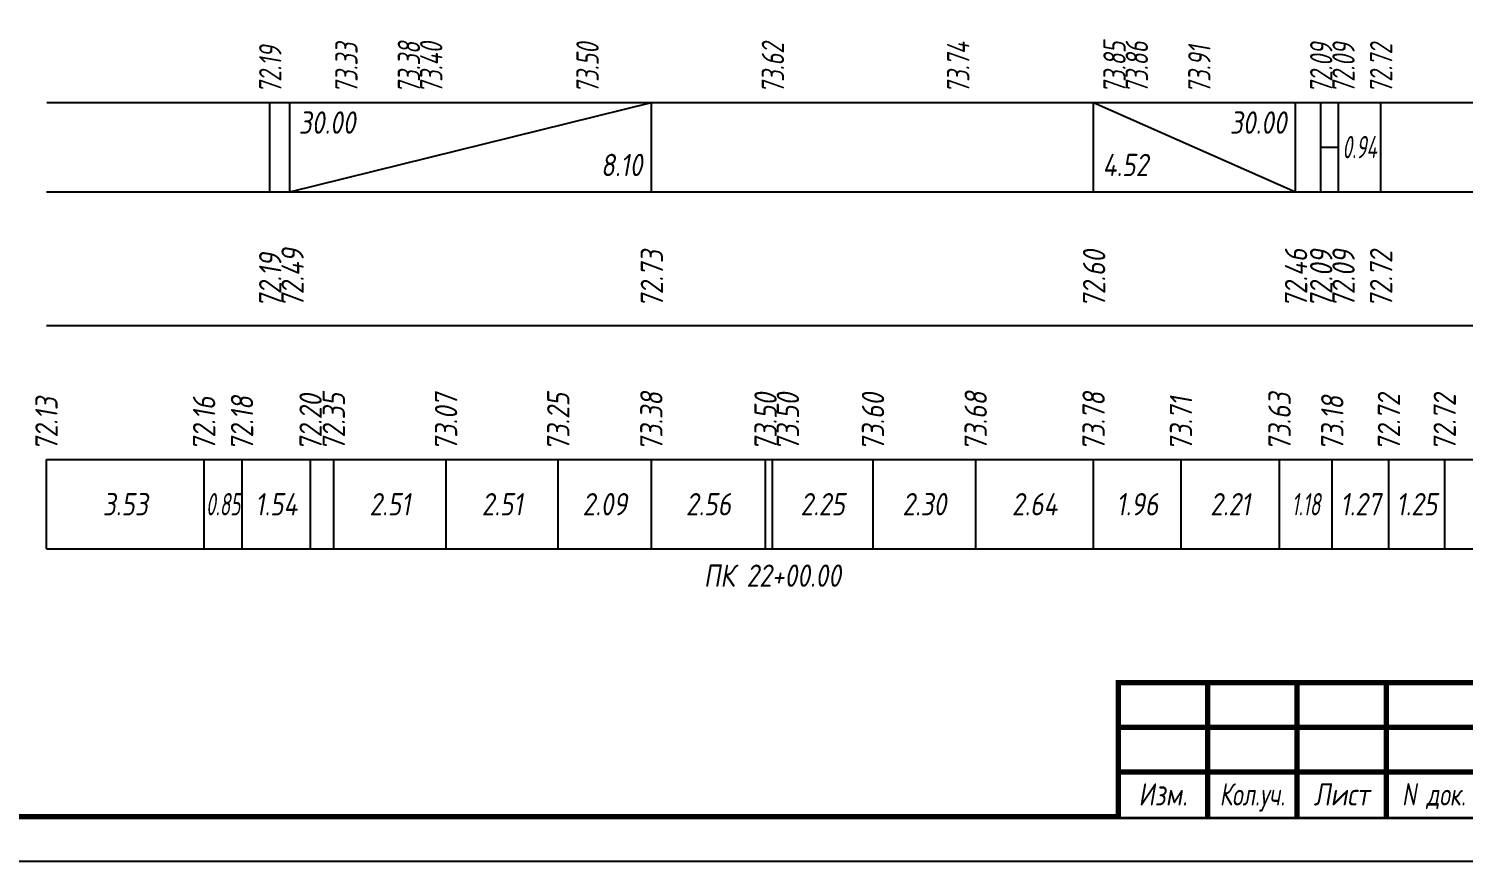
# Model space of a CAD drawing. Extents: x -717 to 1451, y -133302 to 233.
# Drawn here: x 78 to 238.6, y -34141.4 to -34048.2 of the extents above; entities that cross this region are included whole.
import ezdxf
from ezdxf.enums import TextEntityAlignment as Align

# ---------------------------------------------------------------- set-up
doc = ezdxf.new("R2010")
doc.units = 0
for name, color, linetype in [('Зарамочное оформление', 7, 'Continuous'), ('Код_510', 7, 'Continuous'), ('Код_514', 1, 'Continuous'), ('Код_516', 1, 'Continuous'), ('Подписи поперечников', 7, 'Continuous'), ('Таблица', 7, 'Continuous')]:
    doc.layers.add(name, color=color, linetype=linetype)
doc.styles.add('М', font='romand.shx', dxfattribs={"width": 0.8, "oblique": 10, "height": 2.5})

# ---------------------------------------------------------------- blocks, each defined once
blk = doc.blocks.new('Штамп')
at = {"linetype": 'Continuous'}
blk.add_wipeout([(199.95, -411.25), (384.95, -411.25), (384.95, -426.25), (199.95, -426.25)], dxfattribs=at).dxf.layer = 'Зарамочное оформление'
at = {"layer": 'Зарамочное оформление', "linetype": 'Continuous', "lineweight": -3, "const_width": 0.6, "flags": 128}
for points in [[(199.95, -426.25), (199.95, -411.25), (384.95, -411.25)], [(209.95, -411.25), (209.95, -426.25)], [(219.95, -411.25), (219.95, -426.25)], [(229.95, -411.25), (229.95, -426.25)], [(199.95, -416.25), (264.95, -416.25)], [(199.95, -421.25), (264.95, -421.25)]]:
    blk.add_lwpolyline(points, dxfattribs=at)
at = {"layer": 'Зарамочное оформление', "linetype": 'Continuous', "style": 'М', "oblique": 10}
for s, width, p in [('Изм.', 0.8, (204.95, -423.75)), ('Кол.уч.', 0.7, (214.95, -423.75)), ('Лист', 0.8, (224.95, -423.75)), ('N док.', 0.7, (235.28, -423.75))]:
    blk.add_text(s, height=2.5, dxfattribs=dict(at, width=width)).set_placement(p, align=Align.MIDDLE_CENTER)
blk = doc.blocks.new('шифр')
blk.add_blockref('Штамп', (0, -33770))

msp = doc.modelspace()

# ---------------------------------------------------------------- linework, layer by layer
at = {"flags": 128}
msp.add_lwpolyline([(-30.054, -34141.421), (389.946, -34141.421), (389.946, -33844.421), (-30.054, -33844.421)], close=True, dxfattribs=at)
at = {"const_width": 0.6, "flags": 128}
msp.add_lwpolyline([(-10.054, -34136.421), (384.946, -34136.421), (384.946, -33849.421), (-10.054, -33849.421)], close=True, dxfattribs=at)
at = {"layer": 'Код_510'}
for p, q in [((79.946, -34106.421), (79.946, -34096.421)), ((97.596, -34106.421), (97.596, -34096.421)), ((101.841, -34106.421), (101.841, -34096.421)), ((109.52, -34106.421), (109.52, -34096.421)), ((112.116, -34106.421), (112.116, -34096.421)), ((124.688, -34106.421), (124.688, -34096.421)), ((137.249, -34106.421), (137.249, -34096.421)), ((147.674, -34106.421), (147.674, -34096.421)), ((160.457, -34106.421), (160.457, -34096.421)), ((161.223, -34106.421), (161.223, -34096.421)), ((172.489, -34106.421), (172.489, -34096.421)), ((183.989, -34106.421), (183.989, -34096.421)), ((197.19, -34106.421), (197.19, -34096.421)), ((206.975, -34106.421), (206.975, -34096.421)), ((218.004, -34106.421), (218.004, -34096.421)), ((223.913, -34106.421), (223.913, -34096.421)), ((230.258, -34106.421), (230.258, -34096.421)), ((236.497, -34106.421), (236.497, -34096.421))]:
    msp.add_line(p, q, dxfattribs=at)
at = {"layer": 'Код_516'}
for p, q in [((104.946, -34066.421), (104.946, -34056.421)), ((107.187, -34066.421), (107.187, -34056.421)), ((107.187, -34066.421), (147.674, -34056.421)), ((147.674, -34066.421), (147.674, -34056.421)), ((197.19, -34066.421), (197.19, -34056.421)), ((197.19, -34056.421), (219.799, -34066.421)), ((219.799, -34066.421), (219.799, -34056.421)), ((222.616, -34066.421), (222.616, -34056.421)), ((224.616, -34066.421), (224.616, -34056.421)), ((229.328, -34066.421), (229.328, -34056.421)), ((222.616, -34061.421), (224.616, -34061.421))]:
    msp.add_line(p, q, dxfattribs=at)
at = {"layer": 'Таблица'}
for p, q in [((80, -34056.421), (254.382, -34056.421)), ((79.946, -34066.421), (254.328, -34066.421)), ((79.946, -34081.421), (254.328, -34081.421)), ((79.946, -34096.421), (254.328, -34096.421)), ((79.946, -34106.421), (254.328, -34106.421))]:
    msp.add_line(p, q, dxfattribs=at)

# ---------------------------------------------------------------- texts
at = {"layer": 'Код_510', "style": 'М', "oblique": 10, "width": 0.8}
for s, p in [('72.13', (79.946, -34095.421)), ('72.16', (97.596, -34095.421)), ('72.18', (101.841, -34095.421)), ('72.20', (109.52, -34095.421)), ('72.35', (112.116, -34095.421)), ('73.07', (124.688, -34095.421)), ('73.25', (137.249, -34095.421)), ('73.38', (147.674, -34095.421)), ('73.50', (160.457, -34095.421)), ('73.50', (162.957, -34095.421)), ('73.60', (172.489, -34095.421)), ('73.68', (183.989, -34095.421)), ('73.78', (197.19, -34095.421)), ('73.71', (206.975, -34095.421)), ('73.63', (218.004, -34095.421)), ('73.18', (223.913, -34095.421)), ('72.72', (230.258, -34095.421)), ('72.72', (236.497, -34095.421))]:
    msp.add_text(s, height=2.5, rotation=90, dxfattribs=at).set_placement(p, align=Align.MIDDLE_LEFT)
at = {"layer": 'Код_510', "style": 'М', "oblique": 10}
for s, width, p in [('3.53', 0.8, (88.771, -34101.421)), ('0.85', 0.6, (99.718, -34101.421)), ('1.54', 0.8, (105.68, -34101.421)), ('2.51', 0.8, (118.402, -34101.421)), ('2.51', 0.8, (130.968, -34101.421)), ('2.09', 0.8, (142.462, -34101.421)), ('2.56', 0.8, (154.066, -34101.421)), ('2.25', 0.8, (166.856, -34101.421)), ('2.30', 0.8, (178.239, -34101.421)), ('2.64', 0.8, (190.59, -34101.421)), ('1.96', 0.8, (202.083, -34101.421)), ('2.21', 0.8, (212.49, -34101.421)), ('1.18', 0.6, (220.959, -34101.421)), ('1.27', 0.8, (227.086, -34101.421)), ('1.25', 0.8, (233.378, -34101.421))]:
    msp.add_text(s, height=2.5, dxfattribs=dict(at, width=width)).set_placement(p, align=Align.MIDDLE_CENTER)
at = {"layer": 'Код_514', "style": 'М', "oblique": 10, "width": 0.7}
for s, p in [('73.33', (113.528, -34055.382)), ('73.38', (120.528, -34055.382)), ('73.40', (123.028, -34055.382)), ('73.50', (140.528, -34055.382)), ('73.62', (161.278, -34055.382)), ('73.74', (182.028, -34055.382)), ('73.85', (199.528, -34055.382)), ('73.86', (202.028, -34055.382)), ('73.91', (209.028, -34055.382)), ('72.09', (222.67, -34055.382)), ('72.09', (225.17, -34055.382)), ('72.72', (229.382, -34055.382)), ('72.19', (105, -34055.382))]:
    msp.add_text(s, height=2.5, rotation=90, dxfattribs=at).set_placement(p, align=Align.MIDDLE_LEFT)
at = {"layer": 'Код_516', "style": 'М', "oblique": 10, "width": 0.8}
msp.add_text('30.00', height=2.5, dxfattribs=at).set_placement((108.187, -34057.421), align=Align.TOP_LEFT)
msp.add_text('30.00', height=2.5, dxfattribs=at).set_placement((218.799, -34057.421), align=Align.TOP_RIGHT)
at = {"layer": 'Код_516', "style": 'М', "oblique": 10, "width": 0.6}
msp.add_text('0.94', height=2.5, dxfattribs=at).set_placement((226.972, -34061.421), align=Align.MIDDLE_CENTER)
at = {"layer": 'Код_516', "style": 'М', "oblique": 10, "width": 0.8}
msp.add_text('8.10', height=2.5, dxfattribs=at).set_placement((146.674, -34065.421), align=Align.BOTTOM_RIGHT)
msp.add_text('4.52', height=2.5, dxfattribs=at).set_placement((198.19, -34065.421), align=Align.BOTTOM_LEFT)
for s, p in [('72.19', (105, -34079.371)), ('72.49', (107.5, -34079.371)), ('72.73', (147.729, -34079.371)), ('72.60', (197.245, -34079.371)), ('72.46', (219.854, -34079.371)), ('72.09', (222.67, -34079.371)), ('72.09', (225.17, -34079.371)), ('72.72', (229.382, -34079.371))]:
    msp.add_text(s, height=2.5, rotation=90, dxfattribs=at).set_placement(p, align=Align.MIDDLE_LEFT)
at = {"layer": 'Подписи поперечников', "style": 'М', "oblique": 10, "width": 0.8}
msp.add_text('ПК 22+00.00', height=2.5, dxfattribs=at).set_placement((161.223, -34111.421), align=Align.BOTTOM_CENTER)

# ---------------------------------------------------------------- next in the draw order: block references
msp.add_blockref('шифр', (0, 59.829))

doc.saveas('drawing.dxf')
